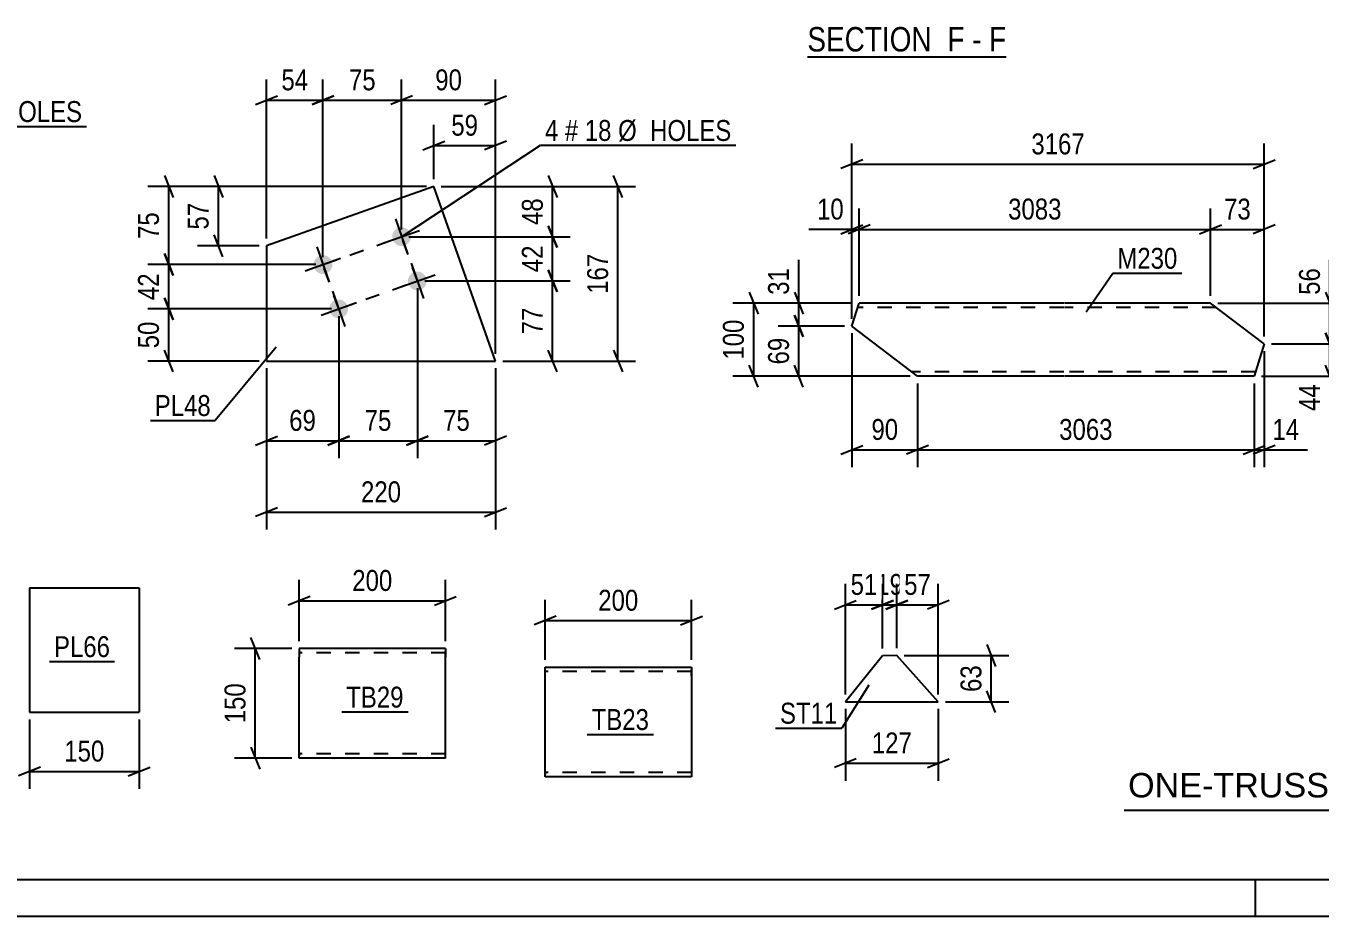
# Model space of a CAD drawing. Header units: millimetres. Extents: x 0 to 841, y 0 to 594.
# Drawn here: x 252.7 to 429.8, y 0 to 121.9 of the extents above; entities that cross this region are included whole.
import ezdxf

# ---------------------------------------------------------------- set-up
doc = ezdxf.new("R2010")
doc.units = ezdxf.units.MM
doc.linetypes.add('DXK_LINE_DOT2', pattern=[3.9198, 1.9599, -1.9599])
doc.styles.add('Arial', font='ARIAL.TTF', dxfattribs={"height": 0.2})
doc.styles.add('Arial Narrow', font='ARIALN.TTF', dxfattribs={"height": 0.2})

# ---------------------------------------------------------------- blocks, each defined once
blk = doc.blocks.new('Unknown-247305129-1135')
at = {"color": 5, "linetype": 'Continuous'}
for p, q in [((5, 5), (836, 5)), ((421, 0), (421, 5)), ((0, 0), (841, 0))]:
    blk.add_line(p, q, dxfattribs=at)
blk = doc.blocks.new('Unknown-247305129-17 - 5140')
at = {"color": 6, "linetype": 'Continuous'}
blk.add_line((359.64, 117.63), (386.85, 117.63), dxfattribs=at)
at = {"color": 0, "linetype": 'Continuous'}
for points in [[(377.75, 118.38), (377.75, 121.88), (359.64, 121.88), (359.64, 118.38)], [(381.14, 118.38), (381.14, 121.88), (378.8, 121.88), (378.8, 118.38)], [(383.46, 118.38), (383.46, 121.88), (382.19, 121.88), (382.19, 118.38)], [(386.85, 118.38), (386.85, 121.88), (384.51, 121.88), (384.51, 118.38)]]:
    blk.add_wipeout(points, dxfattribs=at)
at = {"color": 7, "linetype": 'Continuous', "style": 'Arial Narrow'}
for s, p in [('SECTION ', (359.64, 118.38)), ('F', (378.8, 118.38)), ('F', (384.51, 118.38)), ('-', (382.19, 118.38))]:
    blk.add_text(s, height=3.34, dxfattribs=at).set_placement(p)
blk = doc.blocks.new('Part-247305129-5745 - 5741')
at = {"color": 2, "linetype": 'Continuous'}
for p, q in [((253.16, 44.94), (253.16, 27.94)), ((253.16, 44.94), (268.16, 44.94)), ((268.16, 44.94), (268.16, 27.94)), ((253.16, 27.94), (268.16, 27.94))]:
    blk.add_line(p, q, dxfattribs=at)
blk = doc.blocks.new('Part-247305129-7084 - 7078')
at = {"color": 2, "linetype": 'Continuous'}
for p, q in [((365.74, 80.79), (366.72, 83.93)), ((394.73, 83.93), (366.72, 83.93)), ((414.83, 83.93), (394.83, 83.93)), ((422.18, 78.34), (414.83, 83.93)), ((374.73, 73.93), (365.74, 80.79)), ((422.18, 78.34), (420.81, 73.93)), ((394.73, 73.93), (374.73, 73.93)), ((420.81, 73.93), (394.83, 73.93))]:
    blk.add_line(p, q, dxfattribs=at)
at = {"color": 7, "linetype": 'DXK_LINE_DOT2'}
for p, q in [((394.73, 83.33), (366.53, 83.33)), ((415.62, 83.33), (394.83, 83.33)), ((394.73, 74.53), (373.95, 74.53)), ((420.99, 74.53), (394.83, 74.53))]:
    blk.add_line(p, q, dxfattribs=at)
blk = doc.blocks.new('Part-247305129-5778 - 5773')
at = {"color": 2, "linetype": 'Continuous'}
for p, q in [((290.08, 36.64), (290.08, 35.44)), ((310.08, 36.64), (290.08, 36.64)), ((290.08, 22.38), (290.08, 35.44)), ((310.08, 36.64), (310.08, 36.55)), ((310.08, 36.55), (310.08, 35.44)), ((310.08, 21.64), (310.08, 35.44)), ((290.08, 21.73), (290.08, 22.38)), ((290.08, 21.64), (290.08, 21.73)), ((310.08, 21.64), (290.08, 21.64))]:
    blk.add_line(p, q, dxfattribs=at)
at = {"color": 7, "linetype": 'DXK_LINE_DOT2'}
for p, q in [((310.08, 36.04), (290.08, 36.04)), ((310.08, 35.44), (310.08, 36.29)), ((290.08, 22.38), (290.08, 21.99)), ((290.08, 22.24), (290.08, 22.28)), ((310.08, 22.24), (290.08, 22.24)), ((290.08, 21.64), (290.08, 21.64)), ((310.08, 22.24), (310.08, 22.28))]:
    blk.add_line(p, q, dxfattribs=at)
blk = doc.blocks.new('Part-247305129-5458 - 5453')
at = {"color": 2, "linetype": 'Continuous'}
for p, q in [((323.76, 32.88), (323.76, 34.08)), ((323.76, 34.08), (343.76, 34.08)), ((343.76, 34.08), (343.76, 33.99)), ((343.76, 33.99), (343.76, 32.88)), ((323.76, 19.82), (323.76, 32.88)), ((343.76, 32.88), (343.76, 19.08)), ((323.76, 19.17), (323.76, 19.82)), ((323.76, 19.08), (323.76, 19.17)), ((343.76, 19.08), (323.76, 19.08))]:
    blk.add_line(p, q, dxfattribs=at)
at = {"color": 7, "linetype": 'DXK_LINE_DOT2'}
for p, q in [((343.76, 32.88), (343.76, 33.73)), ((343.76, 33.48), (323.76, 33.48)), ((323.76, 19.82), (323.76, 19.43)), ((323.76, 19.68), (323.76, 19.72)), ((343.76, 19.68), (323.76, 19.68)), ((343.76, 19.68), (343.76, 19.72))]:
    blk.add_line(p, q, dxfattribs=at)
blk = doc.blocks.new('Bolt-247305129-6519 - 6513')
at = {"linetype": 'Continuous'}
for points in [[(305.31, 93.45, -1), (302.89, 92.59, -1)], [(294.54, 89.63, -1), (292.12, 88.77, -1)], [(307.46, 87.39, -1), (305.04, 86.53, -1)], [(296.69, 83.57, -1), (294.27, 82.71, -1)]]:
    blk.add_hatch(color=1, dxfattribs=at).paths.add_polyline_path(points)
at = {"color": 1, "linetype": 'Continuous'}
for p, q in [((303.24, 95.45), (304.96, 90.6)), ((301.68, 92.16), (306.53, 93.88)), ((292.47, 91.62), (294.19, 86.78)), ((290.91, 88.34), (295.75, 90.06)), ((305.39, 89.39), (307.11, 84.54)), ((303.83, 86.1), (308.67, 87.82)), ((294.62, 85.57), (296.34, 80.72)), ((293.06, 82.28), (297.9, 84))]:
    blk.add_line(p, q, dxfattribs=at)
blk = doc.blocks.new('Part-247305129-6524 - 6513')
at = {"color": 2, "linetype": 'Continuous'}
for p, q in [((308.49, 99.88), (285.6, 91.76)), ((316.96, 76), (308.49, 99.88)), ((285.6, 91.76), (285.6, 76)), ((285.6, 76), (316.96, 76))]:
    blk.add_line(p, q, dxfattribs=at)
blk = doc.blocks.new('Part-247305129-1736 - 1720')
at = {"color": 2, "linetype": 'Continuous'}
for p, q in [((369.93, 35.63), (364.84, 29.36)), ((371.88, 35.68), (369.93, 35.63)), ((377.56, 29.36), (371.88, 35.68)), ((364.84, 29.36), (377.56, 29.36))]:
    blk.add_line(p, q, dxfattribs=at)
blk = doc.blocks.new('Line-247305129-6690 - 6513')
at = {"color": 1, "linetype": 'DXK_LINE_DOT2'}
blk.add_line((293.33, 89.2), (304.1, 93.02), dxfattribs=at)
blk = doc.blocks.new('Line-247305129-6683 - 6513')
at = {"color": 1, "linetype": 'DXK_LINE_DOT2'}
blk.add_line((306.25, 86.96), (304.1, 93.02), dxfattribs=at)
blk = doc.blocks.new('Line-247305129-6676 - 6513')
at = {"color": 1, "linetype": 'DXK_LINE_DOT2'}
blk.add_line((295.48, 83.14), (306.25, 86.96), dxfattribs=at)
blk = doc.blocks.new('Line-247305129-6669 - 6513')
at = {"color": 1, "linetype": 'DXK_LINE_DOT2'}
blk.add_line((295.48, 83.14), (293.33, 89.2), dxfattribs=at)
blk = doc.blocks.new('StraightDimension-247305129-5758 - 5741')
at = {"color": 7, "linetype": 'Continuous'}
for p, q in [((253.16, 26.94), (253.16, 17.41)), ((268.16, 26.94), (268.16, 17.41)), ((254.66, 20.41), (251.66, 19.21)), ((253.16, 19.81), (268.16, 19.81)), ((266.66, 19.21), (269.66, 20.41))]:
    blk.add_line(p, q, dxfattribs=at)
at = {"color": 0}
blk.add_wipeout([(264, 20.56), (264, 24.76), (257.32, 24.76), (257.32, 20.56)], dxfattribs=at)
at = {"color": 3, "style": 'Arial Narrow'}
blk.add_text('150', height=2.863, dxfattribs=at).set_placement((257.92, 21.16))
blk = doc.blocks.new('StraightDimension-247305129-7187 - 7078')
at = {"color": 7, "linetype": 'Continuous'}
for p, q in [((430.55, 79.84), (431.75, 76.84)), ((423.18, 78.34), (433.55, 78.34)), ((431.15, 73.93), (431.15, 78.34)), ((431.75, 72.43), (430.55, 75.43)), ((421.81, 73.93), (433.55, 73.93))]:
    blk.add_line(p, q, dxfattribs=at)
at = {"color": 0}
blk.add_wipeout([(430.4, 73.41), (426.2, 73.41), (426.2, 68.55), (430.4, 68.55)], dxfattribs=at)
at = {"color": 7, "linetype": 'Continuous'}
blk.add_line((431.15, 73.93), (431.15, 68.03), dxfattribs=at)
blk.add_line((431.15, 73.93), (431.15, 68.03), dxfattribs=at)
at = {"color": 3, "style": 'Arial Narrow'}
blk.add_text('44', height=2.863, rotation=90.0002, dxfattribs=at).set_placement((429.8, 69.15))
blk = doc.blocks.new('StraightDimension-247305129-7143 - 7078')
at = {"color": 7, "linetype": 'Continuous'}
for p, q in [((357.87, 82.29), (359.07, 79.29)), ((364.74, 80.79), (355.62, 80.79)), ((358.47, 73.93), (358.47, 80.79)), ((359.07, 72.43), (357.87, 75.43)), ((373.73, 73.93), (355.62, 73.93))]:
    blk.add_line(p, q, dxfattribs=at)
at = {"color": 0}
blk.add_wipeout([(357.72, 79.79), (353.52, 79.79), (353.52, 74.93), (357.72, 74.93)], dxfattribs=at)
at = {"color": 3, "style": 'Arial Narrow'}
blk.add_text('69', height=2.863, rotation=90.0002, dxfattribs=at).set_placement((357.12, 75.53))
blk = doc.blocks.new('StraightDimension-247305129-7119 - 7078')
at = {"color": 7, "linetype": 'Continuous'}
for p, q in [((357.87, 85.43), (359.07, 82.43)), ((365.72, 83.93), (355.62, 83.93)), ((358.47, 80.79), (358.47, 83.93)), ((359.07, 79.29), (357.87, 82.29)), ((364.74, 80.79), (355.62, 80.79))]:
    blk.add_line(p, q, dxfattribs=at)
at = {"color": 0}
blk.add_wipeout([(357.72, 89.31), (353.52, 89.31), (353.52, 84.46), (357.72, 84.46)], dxfattribs=at)
at = {"color": 7, "linetype": 'Continuous'}
blk.add_line((358.47, 83.93), (358.47, 89.84), dxfattribs=at)
blk.add_line((358.47, 83.93), (358.47, 89.84), dxfattribs=at)
at = {"color": 3, "style": 'Arial Narrow'}
blk.add_text('31', height=2.863, rotation=90.0002, dxfattribs=at).set_placement((357.12, 85.06))
blk = doc.blocks.new('StraightDimension-247305129-7087 - 7078')
at = {"color": 7, "linetype": 'Continuous'}
for p, q in [((351.69, 85.43), (352.89, 82.43)), ((365.72, 83.93), (349.44, 83.93)), ((352.29, 73.93), (352.29, 83.93)), ((352.89, 72.43), (351.69, 75.43)), ((373.73, 73.93), (349.44, 73.93))]:
    blk.add_line(p, q, dxfattribs=at)
at = {"color": 0}
blk.add_wipeout([(351.54, 82.28), (347.34, 82.28), (347.34, 75.59), (351.54, 75.59)], dxfattribs=at)
at = {"color": 3, "style": 'Arial Narrow'}
blk.add_text('100', height=2.863, rotation=90.0002, dxfattribs=at).set_placement((350.94, 76.19))
blk = doc.blocks.new('StraightDimension-247305129-7168 - 7078')
at = {"color": 7, "linetype": 'Continuous'}
for p, q in [((430.55, 85.43), (431.75, 82.43)), ((415.83, 83.93), (433.55, 83.93)), ((431.15, 78.34), (431.15, 83.93)), ((431.75, 76.84), (430.55, 79.84)), ((423.18, 78.34), (433.55, 78.34))]:
    blk.add_line(p, q, dxfattribs=at)
at = {"color": 0}
blk.add_wipeout([(430.4, 89.31), (426.2, 89.31), (426.2, 84.46), (430.4, 84.46)], dxfattribs=at)
at = {"color": 7, "linetype": 'Continuous'}
blk.add_line((431.15, 83.93), (431.15, 89.84), dxfattribs=at)
blk.add_line((431.15, 83.93), (431.15, 89.84), dxfattribs=at)
at = {"color": 3, "style": 'Arial Narrow'}
blk.add_text('56', height=2.863, rotation=90.0002, dxfattribs=at).set_placement((429.8, 85.06))
blk = doc.blocks.new('StraightDimension-247305129-7212 - 7078')
at = {"color": 7, "linetype": 'Continuous'}
for p, q in [((365.74, 81.79), (365.74, 96.87)), ((366.72, 84.93), (366.72, 96.87)), ((364.24, 93.42), (367.24, 94.62)), ((368.22, 94.62), (365.22, 93.42)), ((365.74, 94.02), (366.72, 94.02))]:
    blk.add_line(p, q, dxfattribs=at)
at = {"color": 0}
blk.add_wipeout([(365.22, 94.77), (365.22, 98.97), (360.36, 98.97), (360.36, 94.77)], dxfattribs=at)
at = {"color": 7, "linetype": 'Continuous'}
blk.add_line((365.74, 94.02), (359.83, 94.02), dxfattribs=at)
blk.add_line((365.74, 94.02), (359.83, 94.02), dxfattribs=at)
at = {"color": 3, "style": 'Arial Narrow'}
blk.add_text('10', height=2.863, dxfattribs=at).set_placement((360.96, 95.37))
blk = doc.blocks.new('StraightDimension-247305129-7229 - 7078')
at = {"color": 7, "linetype": 'Continuous'}
for p, q in [((366.72, 84.93), (366.72, 96.87)), ((414.83, 84.93), (414.83, 96.87)), ((368.22, 94.62), (365.22, 93.42)), ((366.72, 94.02), (414.83, 94.02)), ((413.33, 93.42), (416.33, 94.62))]:
    blk.add_line(p, q, dxfattribs=at)
at = {"color": 0}
blk.add_wipeout([(395.03, 94.77), (395.03, 98.97), (386.52, 98.97), (386.52, 94.77)], dxfattribs=at)
at = {"color": 3, "style": 'Arial Narrow'}
blk.add_text('3083', height=2.863, dxfattribs=at).set_placement((387.12, 95.37))
blk = doc.blocks.new('StraightDimension-247305129-7248 - 7078')
at = {"color": 7, "linetype": 'Continuous'}
for p, q in [((414.83, 84.93), (414.83, 96.87)), ((422.18, 79.34), (422.18, 96.87)), ((413.33, 93.42), (416.33, 94.62)), ((414.83, 94.02), (422.18, 94.02)), ((423.68, 94.62), (420.68, 93.42))]:
    blk.add_line(p, q, dxfattribs=at)
at = {"color": 0}
blk.add_wipeout([(420.93, 94.77), (420.93, 98.97), (416.08, 98.97), (416.08, 94.77)], dxfattribs=at)
at = {"color": 3, "style": 'Arial Narrow'}
blk.add_text('73', height=2.863, dxfattribs=at).set_placement((416.68, 95.37))
blk = doc.blocks.new('StraightDimension-247305129-7261 - 7078')
at = {"color": 7, "linetype": 'Continuous'}
for p, q in [((365.74, 81.79), (365.74, 105.79)), ((422.18, 79.34), (422.18, 105.79)), ((367.24, 103.54), (364.24, 102.34)), ((365.74, 102.94), (422.18, 102.94)), ((420.68, 102.34), (423.68, 103.54))]:
    blk.add_line(p, q, dxfattribs=at)
at = {"color": 0}
blk.add_wipeout([(398.22, 103.69), (398.22, 107.89), (389.7, 107.89), (389.7, 103.69)], dxfattribs=at)
at = {"color": 3, "style": 'Arial Narrow'}
blk.add_text('3167', height=2.863, dxfattribs=at).set_placement((390.3, 104.29))
blk = doc.blocks.new('StraightDimension-247305129-7272 - 7078')
at = {"color": 7, "linetype": 'Continuous'}
for p, q in [((422.18, 77.34), (422.18, 61.45)), ((420.81, 72.93), (420.81, 61.45)), ((419.31, 63.25), (422.31, 64.45)), ((423.68, 64.45), (420.68, 63.25)), ((420.81, 63.85), (422.18, 63.85))]:
    blk.add_line(p, q, dxfattribs=at)
at = {"color": 0}
blk.add_wipeout([(427.56, 64.6), (427.56, 68.8), (422.7, 68.8), (422.7, 64.6)], dxfattribs=at)
at = {"color": 7, "linetype": 'Continuous'}
blk.add_line((422.18, 63.85), (428.08, 63.85), dxfattribs=at)
blk.add_line((422.18, 63.85), (428.08, 63.85), dxfattribs=at)
at = {"color": 3, "style": 'Arial Narrow'}
blk.add_text('14', height=2.863, dxfattribs=at).set_placement((423.3, 65.2))
blk = doc.blocks.new('StraightDimension-247305129-7289 - 7078')
at = {"color": 7, "linetype": 'Continuous'}
for p, q in [((374.73, 72.93), (374.73, 61.45)), ((420.81, 72.93), (420.81, 61.45)), ((376.23, 64.45), (373.23, 63.25)), ((374.73, 63.85), (420.81, 63.85)), ((419.31, 63.25), (422.31, 64.45))]:
    blk.add_line(p, q, dxfattribs=at)
at = {"color": 0}
blk.add_wipeout([(402.03, 64.6), (402.03, 68.8), (393.51, 68.8), (393.51, 64.6)], dxfattribs=at)
at = {"color": 3, "style": 'Arial Narrow'}
blk.add_text('3063', height=2.863, dxfattribs=at).set_placement((394.11, 65.2))
blk = doc.blocks.new('StraightDimension-247305129-7313 - 7078')
at = {"color": 7, "linetype": 'Continuous'}
for p, q in [((365.74, 79.79), (365.74, 61.45)), ((374.73, 72.93), (374.73, 61.45)), ((364.24, 63.25), (367.24, 64.45)), ((365.74, 63.85), (374.73, 63.85)), ((376.23, 64.45), (373.23, 63.25))]:
    blk.add_line(p, q, dxfattribs=at)
at = {"color": 0}
blk.add_wipeout([(372.67, 64.6), (372.67, 68.8), (367.81, 68.8), (367.81, 64.6)], dxfattribs=at)
at = {"color": 3, "style": 'Arial Narrow'}
blk.add_text('90', height=2.863, dxfattribs=at).set_placement((368.41, 65.2))
blk = doc.blocks.new('StraightDimension-247305129-5780 - 5773')
at = {"color": 7, "linetype": 'Continuous'}
for p, q in [((284.67, 35.14), (283.47, 38.14)), ((289.08, 36.64), (281.22, 36.64)), ((284.07, 21.64), (284.07, 36.64)), ((283.47, 23.14), (284.67, 20.14)), ((289.08, 21.64), (281.22, 21.64))]:
    blk.add_line(p, q, dxfattribs=at)
at = {"color": 0}
blk.add_wipeout([(283.32, 32.48), (279.12, 32.48), (279.12, 25.8), (283.32, 25.8)], dxfattribs=at)
at = {"color": 3, "style": 'Arial Narrow'}
blk.add_text('150', height=2.863, rotation=90.0002, dxfattribs=at).set_placement((282.72, 26.4))
blk = doc.blocks.new('StraightDimension-247305129-5791 - 5773')
at = {"color": 7, "linetype": 'Continuous'}
for p, q in [((290.08, 37.64), (290.08, 46.02)), ((310.08, 37.64), (310.08, 46.02)), ((291.58, 43.77), (288.58, 42.57)), ((290.08, 43.17), (310.08, 43.17)), ((308.58, 42.57), (311.58, 43.77))]:
    blk.add_line(p, q, dxfattribs=at)
at = {"color": 0}
blk.add_wipeout([(303.43, 43.92), (303.43, 48.12), (296.74, 48.12), (296.74, 43.92)], dxfattribs=at)
at = {"color": 3, "style": 'Arial Narrow'}
blk.add_text('200', height=2.863, dxfattribs=at).set_placement((297.34, 44.52))
blk = doc.blocks.new('StraightDimension-247305129-5460 - 5453')
at = {"color": 7, "linetype": 'Continuous'}
for p, q in [((323.76, 35.08), (323.76, 43.31)), ((343.76, 35.08), (343.76, 43.31)), ((325.26, 41.06), (322.26, 39.86)), ((342.26, 39.86), (345.26, 41.06)), ((323.76, 40.46), (343.76, 40.46))]:
    blk.add_line(p, q, dxfattribs=at)
at = {"color": 0}
blk.add_wipeout([(337.1, 41.21), (337.1, 45.41), (330.41, 45.41), (330.41, 41.21)], dxfattribs=at)
at = {"color": 3, "style": 'Arial Narrow'}
blk.add_text('200', height=2.863, dxfattribs=at).set_placement((331.01, 41.81))
blk = doc.blocks.new('StraightDimension-247305129-6630 - 6513')
at = {"color": 7, "linetype": 'Continuous'}
for p, q in [((324.17, 94.52), (325.37, 91.52)), ((305.1, 93.02), (327.17, 93.02)), ((324.77, 86.96), (324.77, 93.02)), ((307.25, 86.96), (327.17, 86.96)), ((325.37, 85.46), (324.17, 88.46))]:
    blk.add_line(p, q, dxfattribs=at)
at = {"color": 0}
blk.add_wipeout([(324.02, 92.42), (319.82, 92.42), (319.82, 87.56), (324.02, 87.56)], dxfattribs=at)
at = {"color": 3, "style": 'Arial Narrow'}
blk.add_text('42', height=2.863, rotation=90.0002, dxfattribs=at).set_placement((323.42, 88.16))
blk = doc.blocks.new('StraightDimension-247305129-6557 - 6513')
at = {"color": 7, "linetype": 'Continuous'}
for p, q in [((306.25, 85.96), (306.25, 62.69)), ((316.96, 75), (316.96, 62.69)), ((304.75, 64.49), (307.75, 65.69)), ((318.46, 65.69), (315.46, 64.49)), ((306.25, 65.09), (316.96, 65.09))]:
    blk.add_line(p, q, dxfattribs=at)
at = {"color": 0}
blk.add_wipeout([(314.03, 65.84), (314.03, 70.04), (309.18, 70.04), (309.18, 65.84)], dxfattribs=at)
at = {"color": 3, "style": 'Arial Narrow'}
blk.add_text('75', height=2.863, dxfattribs=at).set_placement((309.78, 66.44))
blk = doc.blocks.new('StraightDimension-247305129-6563 - 6513')
at = {"color": 7, "linetype": 'Continuous'}
for p, q in [((306.25, 85.96), (306.25, 62.69)), ((295.48, 82.14), (295.48, 62.69)), ((293.98, 64.49), (296.98, 65.69)), ((307.75, 65.69), (304.75, 64.49)), ((295.48, 65.09), (306.25, 65.09))]:
    blk.add_line(p, q, dxfattribs=at)
at = {"color": 0}
blk.add_wipeout([(303.29, 65.84), (303.29, 70.04), (298.44, 70.04), (298.44, 65.84)], dxfattribs=at)
at = {"color": 3, "style": 'Arial Narrow'}
blk.add_text('75', height=2.863, dxfattribs=at).set_placement((299.04, 66.44))
blk = doc.blocks.new('StraightDimension-247305129-6571 - 6513')
at = {"color": 7, "linetype": 'Continuous'}
for p, q in [((295.48, 82.14), (295.48, 62.69)), ((285.6, 75), (285.6, 62.69)), ((284.1, 64.49), (287.1, 65.69)), ((296.98, 65.69), (293.98, 64.49)), ((285.6, 65.09), (295.48, 65.09))]:
    blk.add_line(p, q, dxfattribs=at)
at = {"color": 0}
blk.add_wipeout([(292.97, 65.84), (292.97, 70.04), (288.11, 70.04), (288.11, 65.84)], dxfattribs=at)
at = {"color": 3, "style": 'Arial Narrow'}
blk.add_text('69', height=2.863, dxfattribs=at).set_placement((288.71, 66.44))
blk = doc.blocks.new('StraightDimension-247305129-6578 - 6513')
at = {"color": 7, "linetype": 'Continuous'}
for p, q in [((334.31, 98.38), (333.11, 101.38)), ((309.49, 99.88), (336.11, 99.88)), ((333.71, 76), (333.71, 99.88)), ((333.11, 77.5), (334.31, 74.5)), ((317.96, 76), (336.11, 76))]:
    blk.add_line(p, q, dxfattribs=at)
at = {"color": 0}
blk.add_wipeout([(332.96, 91.29), (328.76, 91.29), (328.76, 84.6), (332.96, 84.6)], dxfattribs=at)
at = {"color": 3, "style": 'Arial Narrow'}
blk.add_text('167', height=2.863, rotation=90.0002, dxfattribs=at).set_placement((332.36, 85.2))
blk = doc.blocks.new('StraightDimension-247305129-6585 - 6513')
at = {"color": 7, "linetype": 'Continuous'}
for p, q in [((278.42, 101.38), (279.62, 98.38)), ((307.49, 99.88), (276.17, 99.88)), ((279.02, 91.76), (279.02, 99.88)), ((279.62, 90.26), (278.42, 93.26)), ((284.6, 91.76), (276.17, 91.76))]:
    blk.add_line(p, q, dxfattribs=at)
at = {"color": 0}
blk.add_wipeout([(278.27, 98.25), (274.07, 98.25), (274.07, 93.4), (278.27, 93.4)], dxfattribs=at)
at = {"color": 3, "style": 'Arial Narrow'}
blk.add_text('57', height=2.863, rotation=90.0002, dxfattribs=at).set_placement((277.67, 94))
blk = doc.blocks.new('StraightDimension-247305129-6600 - 6513')
at = {"color": 7, "linetype": 'Continuous'}
for p, q in [((285.6, 75), (285.6, 52.91)), ((316.96, 75), (316.96, 52.91)), ((287.1, 55.91), (284.1, 54.71)), ((285.6, 55.31), (316.96, 55.31)), ((315.46, 54.71), (318.46, 55.91))]:
    blk.add_line(p, q, dxfattribs=at)
at = {"color": 0}
blk.add_wipeout([(304.62, 56.06), (304.62, 60.26), (297.94, 60.26), (297.94, 56.06)], dxfattribs=at)
at = {"color": 3, "style": 'Arial Narrow'}
blk.add_text('220', height=2.863, dxfattribs=at).set_placement((298.54, 56.66))
blk = doc.blocks.new('StraightDimension-247305129-6605 - 6513')
at = {"color": 7, "linetype": 'Continuous'}
for p, q in [((308.49, 100.88), (308.49, 108.35)), ((316.96, 77), (316.96, 108.35)), ((306.99, 104.9), (309.99, 106.1)), ((308.49, 105.5), (316.96, 105.5)), ((318.46, 106.1), (315.46, 104.9))]:
    blk.add_line(p, q, dxfattribs=at)
at = {"color": 0}
blk.add_wipeout([(315.15, 106.25), (315.15, 110.45), (310.3, 110.45), (310.3, 106.25)], dxfattribs=at)
at = {"color": 3, "style": 'Arial Narrow'}
blk.add_text('59', height=2.863, dxfattribs=at).set_placement((310.9, 106.85))
blk = doc.blocks.new('StraightDimension-247305129-6624 - 6513')
at = {"color": 7, "linetype": 'Continuous'}
for p, q in [((307.25, 86.96), (327.17, 86.96)), ((324.17, 88.46), (325.37, 85.46)), ((324.77, 76), (324.77, 86.96)), ((325.37, 74.5), (324.17, 77.5)), ((317.96, 76), (327.17, 76))]:
    blk.add_line(p, q, dxfattribs=at)
at = {"color": 0}
blk.add_wipeout([(324.02, 83.91), (319.82, 83.91), (319.82, 79.05), (324.02, 79.05)], dxfattribs=at)
at = {"color": 3, "style": 'Arial Narrow'}
blk.add_text('77', height=2.863, rotation=90.0002, dxfattribs=at).set_placement((323.42, 79.65))
blk = doc.blocks.new('StraightDimension-247305129-6638 - 6513')
at = {"color": 7, "linetype": 'Continuous'}
for p, q in [((324.17, 101.38), (325.37, 98.38)), ((309.49, 99.88), (327.17, 99.88)), ((324.77, 93.02), (324.77, 99.88)), ((325.37, 91.52), (324.17, 94.52)), ((305.1, 93.02), (327.17, 93.02))]:
    blk.add_line(p, q, dxfattribs=at)
at = {"color": 0}
blk.add_wipeout([(324.02, 98.88), (319.82, 98.88), (319.82, 94.02), (324.02, 94.02)], dxfattribs=at)
at = {"color": 3, "style": 'Arial Narrow'}
blk.add_text('48', height=2.863, rotation=90.0002, dxfattribs=at).set_placement((323.42, 94.62))
blk = doc.blocks.new('StraightDimension-247305129-37790 - 6513')
at = {"color": 7, "linetype": 'Continuous'}
for p, q in [((304.1, 94.02), (304.1, 114.56)), ((316.96, 77), (316.96, 114.56)), ((305.6, 112.31), (302.6, 111.11)), ((304.1, 111.71), (316.96, 111.71)), ((315.46, 111.11), (318.46, 112.31))]:
    blk.add_line(p, q, dxfattribs=at)
at = {"color": 0}
blk.add_wipeout([(312.96, 112.46), (312.96, 116.66), (308.1, 116.66), (308.1, 112.46)], dxfattribs=at)
at = {"color": 3, "style": 'Arial Narrow'}
blk.add_text('90', height=2.863, dxfattribs=at).set_placement((308.7, 113.06))
blk = doc.blocks.new('StraightDimension-247305129-37791 - 6513')
at = {"color": 7, "linetype": 'Continuous'}
for p, q in [((293.33, 90.2), (293.33, 114.56)), ((304.1, 94.02), (304.1, 114.56)), ((291.83, 111.11), (294.83, 112.31)), ((293.33, 111.71), (304.1, 111.71)), ((305.6, 112.31), (302.6, 111.11))]:
    blk.add_line(p, q, dxfattribs=at)
at = {"color": 0}
blk.add_wipeout([(301.14, 112.46), (301.14, 116.66), (296.29, 116.66), (296.29, 112.46)], dxfattribs=at)
at = {"color": 3, "style": 'Arial Narrow'}
blk.add_text('75', height=2.863, dxfattribs=at).set_placement((296.89, 113.06))
blk = doc.blocks.new('StraightDimension-247305129-37792 - 6513')
at = {"color": 7, "linetype": 'Continuous'}
for p, q in [((285.6, 92.76), (285.6, 114.56)), ((293.33, 90.2), (293.33, 114.56)), ((284.1, 111.11), (287.1, 112.31)), ((285.6, 111.71), (293.33, 111.71)), ((294.83, 112.31), (291.83, 111.11))]:
    blk.add_line(p, q, dxfattribs=at)
at = {"color": 0}
blk.add_wipeout([(291.89, 112.46), (291.89, 116.66), (287.04, 116.66), (287.04, 112.46)], dxfattribs=at)
at = {"color": 3, "style": 'Arial Narrow'}
blk.add_text('54', height=2.863, dxfattribs=at).set_placement((287.64, 113.06))
blk = doc.blocks.new('StraightDimension-247305129-37872 - 6513')
at = {"color": 7, "linetype": 'Continuous'}
for p, q in [((271.62, 101.38), (272.82, 98.38)), ((307.49, 99.88), (269.37, 99.88)), ((272.22, 89.2), (272.22, 99.88)), ((272.82, 87.7), (271.62, 90.7)), ((292.33, 89.2), (269.37, 89.2))]:
    blk.add_line(p, q, dxfattribs=at)
at = {"color": 0}
blk.add_wipeout([(271.47, 96.97), (267.27, 96.97), (267.27, 92.11), (271.47, 92.11)], dxfattribs=at)
at = {"color": 3, "style": 'Arial Narrow'}
blk.add_text('75', height=2.863, rotation=90.0002, dxfattribs=at).set_placement((270.87, 92.71))
blk = doc.blocks.new('StraightDimension-247305129-37873 - 6513')
at = {"color": 7, "linetype": 'Continuous'}
for p, q in [((271.62, 90.7), (272.82, 87.7)), ((292.33, 89.2), (269.37, 89.2)), ((272.22, 83.14), (272.22, 89.2)), ((272.82, 81.64), (271.62, 84.64)), ((294.48, 83.14), (269.37, 83.14))]:
    blk.add_line(p, q, dxfattribs=at)
at = {"color": 0}
blk.add_wipeout([(271.47, 88.6), (267.27, 88.6), (267.27, 83.74), (271.47, 83.74)], dxfattribs=at)
at = {"color": 3, "style": 'Arial Narrow'}
blk.add_text('42', height=2.863, rotation=90.0002, dxfattribs=at).set_placement((270.87, 84.34))
blk = doc.blocks.new('StraightDimension-247305129-37874 - 6513')
at = {"color": 7, "linetype": 'Continuous'}
for p, q in [((271.62, 84.64), (272.82, 81.64)), ((294.48, 83.14), (269.37, 83.14)), ((272.22, 76), (272.22, 83.14)), ((272.82, 74.5), (271.62, 77.5)), ((284.6, 76), (269.37, 76))]:
    blk.add_line(p, q, dxfattribs=at)
at = {"color": 0}
blk.add_wipeout([(271.47, 82), (267.27, 82), (267.27, 77.14), (271.47, 77.14)], dxfattribs=at)
at = {"color": 3, "style": 'Arial Narrow'}
blk.add_text('50', height=2.863, rotation=90.0002, dxfattribs=at).set_placement((270.87, 77.74))
blk = doc.blocks.new('StraightDimension-247305129-1756 - 1720')
at = {"color": 7, "linetype": 'Continuous'}
for p, q in [((369.93, 36.63), (369.93, 45.48)), ((371.88, 36.68), (371.88, 45.48)), ((368.43, 42.03), (371.43, 43.23)), ((369.93, 42.63), (371.88, 42.63)), ((373.38, 43.23), (370.38, 42.03))]:
    blk.add_line(p, q, dxfattribs=at)
at = {"color": 0}
blk.add_wipeout([(373.33, 43.38), (373.33, 47.58), (368.47, 47.58), (368.47, 43.38)], dxfattribs=at)
at = {"color": 3, "style": 'Arial Narrow'}
blk.add_text('19', height=2.863, dxfattribs=at).set_placement((369.07, 43.98))
blk = doc.blocks.new('StraightDimension-247305129-1746 - 1720')
at = {"color": 7, "linetype": 'Continuous'}
for p, q in [((364.84, 30.36), (364.84, 45.48)), ((369.93, 36.63), (369.93, 45.48)), ((363.34, 42.03), (366.34, 43.23)), ((364.84, 42.63), (369.93, 42.63)), ((371.43, 43.23), (368.43, 42.03))]:
    blk.add_line(p, q, dxfattribs=at)
at = {"color": 0}
blk.add_wipeout([(369.81, 43.38), (369.81, 47.58), (364.96, 47.58), (364.96, 43.38)], dxfattribs=at)
at = {"color": 3, "style": 'Arial Narrow'}
blk.add_text('51', height=2.863, dxfattribs=at).set_placement((365.56, 43.98))
blk = doc.blocks.new('StraightDimension-247305129-1738 - 1720')
at = {"color": 7, "linetype": 'Continuous'}
for p, q in [((372.88, 35.68), (387.21, 35.68)), ((384.21, 37.18), (385.41, 34.18)), ((384.81, 29.36), (384.81, 35.68)), ((385.41, 27.86), (384.21, 30.86)), ((378.56, 29.36), (387.21, 29.36))]:
    blk.add_line(p, q, dxfattribs=at)
at = {"color": 0}
blk.add_wipeout([(384.06, 34.95), (379.86, 34.95), (379.86, 30.09), (384.06, 30.09)], dxfattribs=at)
at = {"color": 3, "style": 'Arial Narrow'}
blk.add_text('63', height=2.863, rotation=90.0002, dxfattribs=at).set_placement((383.46, 30.69))
blk = doc.blocks.new('StraightDimension-247305129-1766 - 1720')
at = {"color": 7, "linetype": 'Continuous'}
for p, q in [((371.88, 36.68), (371.88, 45.48)), ((377.56, 30.36), (377.56, 45.48)), ((370.38, 42.03), (373.38, 43.23)), ((371.88, 42.63), (377.56, 42.63)), ((379.06, 43.23), (376.06, 42.03))]:
    blk.add_line(p, q, dxfattribs=at)
at = {"color": 0}
blk.add_wipeout([(377.15, 43.38), (377.15, 47.58), (372.29, 47.58), (372.29, 43.38)], dxfattribs=at)
at = {"color": 3, "style": 'Arial Narrow'}
blk.add_text('57', height=2.863, dxfattribs=at).set_placement((372.89, 43.98))
blk = doc.blocks.new('StraightDimension-247305129-1775 - 1720')
at = {"color": 7, "linetype": 'Continuous'}
for p, q in [((364.84, 28.36), (364.84, 18.53)), ((377.56, 28.36), (377.56, 18.53)), ((366.34, 21.53), (363.34, 20.33)), ((376.06, 20.33), (379.06, 21.53)), ((364.84, 20.93), (377.56, 20.93))]:
    blk.add_line(p, q, dxfattribs=at)
at = {"color": 0}
blk.add_wipeout([(374.54, 21.68), (374.54, 25.88), (367.86, 25.88), (367.86, 21.68)], dxfattribs=at)
at = {"color": 3, "style": 'Arial Narrow'}
blk.add_text('127', height=2.863, dxfattribs=at).set_placement((368.46, 22.28))
blk = doc.blocks.new('Unknown-247305129-39674')
at = {"color": 7, "linetype": 'Continuous'}
blk.add_line((403, 14.5), (473, 14.5), dxfattribs=at)
at = {"color": 7, "style": 'Arial'}
blk.add_text('ONE-TRUSS MARKED AS TR38', height=3.3428, dxfattribs=at).set_placement((403.54, 16.25))
blk = doc.blocks.new('Mark-247305129-5743 - 5741')
at = {"color": 0}
blk.add_wipeout([(264.19, 35.46), (264.19, 38.46), (256.51, 38.46), (256.51, 35.46)], dxfattribs=at)
blk.add_wipeout([(264.19, 35.46), (264.19, 38.46), (256.51, 38.46), (256.51, 35.46)], dxfattribs=at)
at = {"color": 30, "linetype": 'Continuous'}
blk.add_line((255.91, 34.86), (264.79, 34.86), dxfattribs=at)
at = {"color": 3, "style": 'Arial Narrow'}
blk.add_text('PL66', height=2.863, dxfattribs=at).set_placement((256.51, 35.46))
blk = doc.blocks.new('Mark-247305129-7080 - 7078')
at = {"color": 0}
blk.add_wipeout([(410.29, 88.63), (410.29, 91.63), (402.07, 91.63), (402.07, 88.63)], dxfattribs=at)
blk.add_wipeout([(410.29, 88.63), (410.29, 91.63), (402.07, 91.63), (402.07, 88.63)], dxfattribs=at)
at = {"color": 30, "linetype": 'Continuous'}
for p, q in [((397.81, 82.75), (401.47, 88.03)), ((401.47, 88.03), (410.89, 88.03))]:
    blk.add_line(p, q, dxfattribs=at)
at = {"color": 3, "style": 'Arial Narrow'}
blk.add_text('M230', height=2.863, dxfattribs=at).set_placement((402.07, 88.63))
blk = doc.blocks.new('Mark-247305129-5776 - 5773')
at = {"color": 0}
blk.add_wipeout([(304.37, 28.55), (304.37, 31.55), (296.51, 31.55), (296.51, 28.55)], dxfattribs=at)
blk.add_wipeout([(304.37, 28.55), (304.37, 31.55), (296.51, 31.55), (296.51, 28.55)], dxfattribs=at)
at = {"color": 30, "linetype": 'Continuous'}
blk.add_line((295.91, 27.95), (304.97, 27.95), dxfattribs=at)
at = {"color": 3, "style": 'Arial Narrow'}
blk.add_text('TB29', height=2.863, dxfattribs=at).set_placement((296.51, 28.55))
blk = doc.blocks.new('Mark-247305129-5456 - 5453')
at = {"color": 0}
blk.add_wipeout([(337.97, 25.48), (337.97, 28.48), (330.11, 28.48), (330.11, 25.48)], dxfattribs=at)
blk.add_wipeout([(337.97, 25.48), (337.97, 28.48), (330.11, 28.48), (330.11, 25.48)], dxfattribs=at)
at = {"color": 30, "linetype": 'Continuous'}
blk.add_line((329.51, 24.88), (338.57, 24.88), dxfattribs=at)
at = {"color": 3, "style": 'Arial Narrow'}
blk.add_text('TB23', height=2.863, dxfattribs=at).set_placement((330.11, 25.48))
blk = doc.blocks.new('MarkSet-247305129-6502 - 6098')
at = {"color": 0}
for points in [[(236.67, 108.72), (236.67, 111.72), (234.84, 111.72), (234.84, 108.72)], [(239.4, 108.72), (239.4, 111.72), (237.57, 111.72), (237.57, 108.72)], [(243.96, 108.72), (243.96, 111.72), (240.3, 111.72), (240.3, 108.72)], [(260.38, 108.72), (260.38, 111.72), (244.86, 111.72), (244.86, 108.72)]]:
    blk.add_wipeout(points, dxfattribs=at)
for points in [[(236.67, 108.72), (236.67, 111.72), (234.84, 111.72), (234.84, 108.72)], [(239.4, 108.72), (239.4, 111.72), (237.57, 111.72), (237.57, 108.72)], [(243.96, 108.72), (243.96, 111.72), (240.3, 111.72), (240.3, 108.72)], [(260.38, 108.72), (260.38, 111.72), (244.86, 111.72), (244.86, 108.72)]]:
    blk.add_wipeout(points, dxfattribs=at)
at = {"color": 7, "linetype": 'Continuous'}
for p, q in [((223.03, 95.17), (234.24, 108.12)), ((234.24, 108.12), (260.98, 108.12))]:
    blk.add_line(p, q, dxfattribs=at)
at = {"color": 3, "style": 'Arial Narrow'}
for s, height, p in [('8', 2.86, (234.84, 108.72)), ('18', 2.863, (240.3, 108.72)), ('Ø  HOLES', 2.863, (244.86, 108.72)), ('#', 2.86, (237.57, 108.72))]:
    blk.add_text(s, height=height, dxfattribs=at).set_placement(p)
blk = doc.blocks.new('Mark-247305129-6515 - 6513')
at = {"color": 0}
for points in [[(325.54, 106.13), (325.54, 109.13), (323.72, 109.13), (323.72, 106.13)], [(328.27, 106.13), (328.27, 109.13), (326.44, 109.13), (326.44, 106.13)], [(332.83, 106.13), (332.83, 109.13), (329.17, 109.13), (329.17, 106.13)], [(349.25, 106.13), (349.25, 109.13), (333.73, 109.13), (333.73, 106.13)]]:
    blk.add_wipeout(points, dxfattribs=at)
for points in [[(325.54, 106.13), (325.54, 109.13), (323.72, 109.13), (323.72, 106.13)], [(328.27, 106.13), (328.27, 109.13), (326.44, 109.13), (326.44, 106.13)], [(332.83, 106.13), (332.83, 109.13), (329.17, 109.13), (329.17, 106.13)], [(349.25, 106.13), (349.25, 109.13), (333.73, 109.13), (333.73, 106.13)]]:
    blk.add_wipeout(points, dxfattribs=at)
at = {"color": 7, "linetype": 'Continuous'}
for p, q in [((304.1, 93.02), (323.12, 105.53)), ((323.12, 105.53), (349.85, 105.53))]:
    blk.add_line(p, q, dxfattribs=at)
at = {"color": 3, "style": 'Arial Narrow'}
for s, height, p in [('4', 2.86, (323.72, 106.13)), ('#', 2.86, (326.44, 106.13)), ('18', 2.863, (329.17, 106.13)), ('Ø  HOLES', 2.863, (333.73, 106.13))]:
    blk.add_text(s, height=height, dxfattribs=at).set_placement(p)
blk = doc.blocks.new('Mark-247305129-6520 - 6513')
at = {"color": 0}
blk.add_wipeout([(277.98, 68.47), (277.98, 71.47), (270.3, 71.47), (270.3, 68.47)], dxfattribs=at)
blk.add_wipeout([(277.98, 68.47), (277.98, 71.47), (270.3, 71.47), (270.3, 68.47)], dxfattribs=at)
at = {"color": 30, "linetype": 'Continuous'}
for p in [(286.94, 77.91), (269.7, 67.87)]:
    blk.add_line(p, (278.58, 67.87), dxfattribs=at)
at = {"color": 3, "style": 'Arial Narrow'}
blk.add_text('PL48', height=2.863, dxfattribs=at).set_placement((270.3, 68.47))
blk = doc.blocks.new('Mark-247305129-1732 - 1720')
at = {"color": 0}
blk.add_wipeout([(363.75, 26.35), (363.75, 29.35), (355.89, 29.35), (355.89, 26.35)], dxfattribs=at)
blk.add_wipeout([(363.75, 26.35), (363.75, 29.35), (355.89, 29.35), (355.89, 26.35)], dxfattribs=at)
at = {"color": 30, "linetype": 'Continuous'}
for p in [(368.03, 31.6), (355.29, 25.75)]:
    blk.add_line(p, (364.35, 25.75), dxfattribs=at)
at = {"color": 3, "style": 'Arial Narrow'}
blk.add_text('ST11', height=2.863, dxfattribs=at).set_placement((355.89, 26.35))

msp = doc.modelspace()

# ---------------------------------------------------------------- block references
for name in ['Unknown-247305129-1135', 'Part-247305129-6524 - 6513', 'Bolt-247305129-6519 - 6513', 'Line-247305129-6690 - 6513', 'Line-247305129-6683 - 6513', 'Line-247305129-6669 - 6513', 'Line-247305129-6676 - 6513', 'Part-247305129-7084 - 7078', 'Part-247305129-5745 - 5741', 'Part-247305129-5778 - 5773', 'Part-247305129-1736 - 1720', 'Part-247305129-5458 - 5453', 'Unknown-247305129-39674']:
    msp.add_blockref(name, (0, 0))

# ---------------------------------------------------------------- next in the draw order: block references
for name in ['Unknown-247305129-17 - 5140', 'MarkSet-247305129-6502 - 6098', 'StraightDimension-247305129-6630 - 6513', 'StraightDimension-247305129-7143 - 7078', 'StraightDimension-247305129-7187 - 7078', 'StraightDimension-247305129-1756 - 1720', 'StraightDimension-247305129-5460 - 5453', 'Mark-247305129-5743 - 5741', 'StraightDimension-247305129-5780 - 5773', 'Mark-247305129-5776 - 5773', 'Mark-247305129-5456 - 5453', 'StraightDimension-247305129-5758 - 5741']:
    msp.add_blockref(name, (0, 0))

# ---------------------------------------------------------------- next in the draw order: block references
for name in ['StraightDimension-247305129-6585 - 6513', 'StraightDimension-247305129-7119 - 7078', 'StraightDimension-247305129-7168 - 7078', 'StraightDimension-247305129-6557 - 6513', 'StraightDimension-247305129-5791 - 5773', 'StraightDimension-247305129-1746 - 1720', 'StraightDimension-247305129-1738 - 1720']:
    msp.add_blockref(name, (0, 0))

# ---------------------------------------------------------------- next in the draw order: block references
for name in ['StraightDimension-247305129-6578 - 6513', 'StraightDimension-247305129-6563 - 6513', 'StraightDimension-247305129-7087 - 7078', 'StraightDimension-247305129-7272 - 7078', 'StraightDimension-247305129-1766 - 1720', 'StraightDimension-247305129-1775 - 1720']:
    msp.add_blockref(name, (0, 0))

# ---------------------------------------------------------------- next in the draw order: block references
for name in ['StraightDimension-247305129-6605 - 6513', 'StraightDimension-247305129-7212 - 7078', 'StraightDimension-247305129-6571 - 6513', 'StraightDimension-247305129-7289 - 7078', 'Mark-247305129-1732 - 1720']:
    msp.add_blockref(name, (0, 0))

# ---------------------------------------------------------------- next in the draw order: block references
for name in ['StraightDimension-247305129-6638 - 6513', 'StraightDimension-247305129-7229 - 7078', 'StraightDimension-247305129-6600 - 6513']:
    msp.add_blockref(name, (0, 0))

# ---------------------------------------------------------------- next in the draw order: block references
for name in ['StraightDimension-247305129-7248 - 7078', 'StraightDimension-247305129-6624 - 6513']:
    msp.add_blockref(name, (0, 0))

# ---------------------------------------------------------------- next in the draw order: block references
for name in ['StraightDimension-247305129-37790 - 6513', 'StraightDimension-247305129-7261 - 7078']:
    msp.add_blockref(name, (0, 0))

# ---------------------------------------------------------------- next in the draw order: block references
for name in ['StraightDimension-247305129-37791 - 6513', 'Mark-247305129-7080 - 7078', 'StraightDimension-247305129-7313 - 7078']:
    msp.add_blockref(name, (0, 0))

# ---------------------------------------------------------------- next in the draw order: block references
msp.add_blockref('StraightDimension-247305129-37792 - 6513', (0, 0))

# ---------------------------------------------------------------- next in the draw order: block references
msp.add_blockref('StraightDimension-247305129-37872 - 6513', (0, 0))

# ---------------------------------------------------------------- next in the draw order: block references
for name in ['Mark-247305129-6515 - 6513', 'StraightDimension-247305129-37873 - 6513']:
    msp.add_blockref(name, (0, 0))

# ---------------------------------------------------------------- next in the draw order: block references
msp.add_blockref('StraightDimension-247305129-37874 - 6513', (0, 0))

# ---------------------------------------------------------------- next in the draw order: block references
msp.add_blockref('Mark-247305129-6520 - 6513', (0, 0))

doc.saveas('drawing.dxf')
